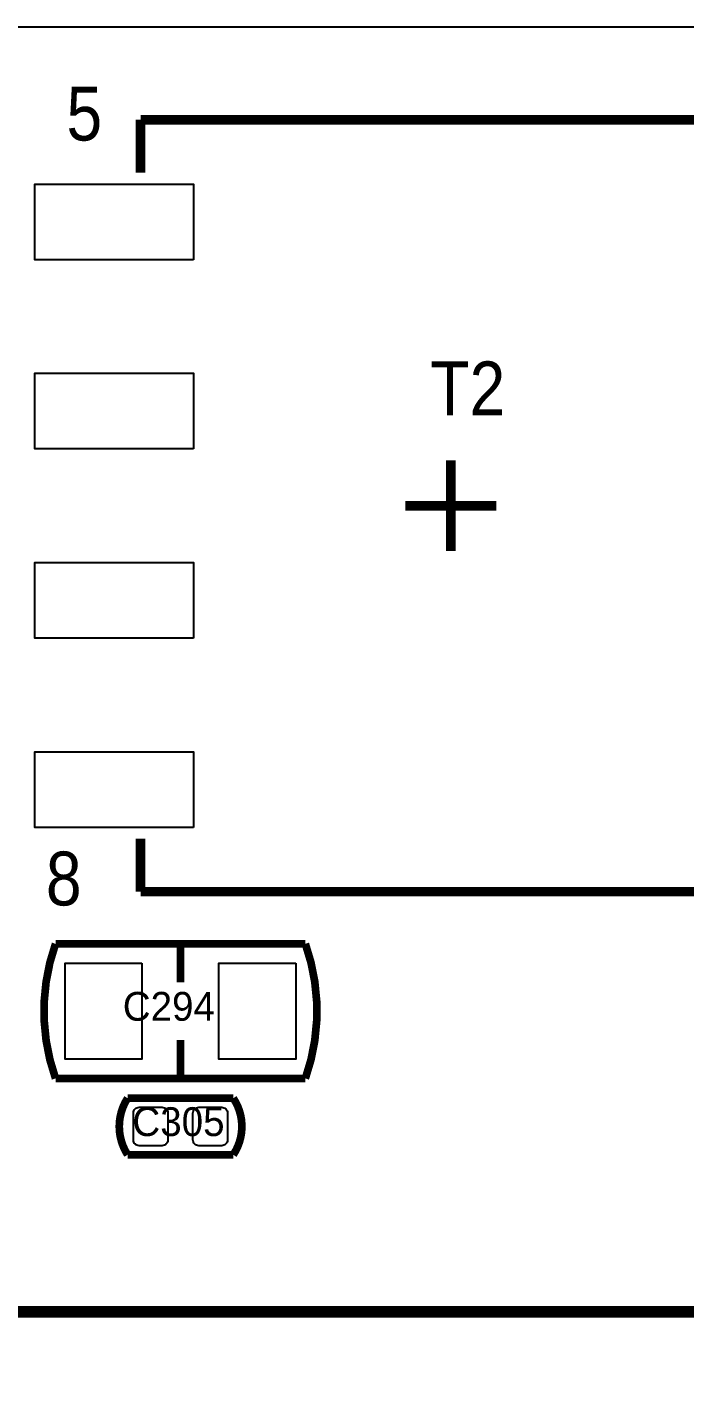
# Model space of a CAD drawing. Extents: x -91 to 88, y -70 to 91.
# Drawn here: x 16.52 to 25.21, y 34.55 to 52.5 of the extents above; entities that cross this region are included whole.
import ezdxf

# ---------------------------------------------------------------- set-up
doc = ezdxf.new("R2010")
doc.units = 0
for name, color, linetype in [('BG_OUTLINE', 254, 'CONTINUOUS'), ('PG_SILKSCREEN_TOP', 254, 'CONTINUOUS'), ('PIN_TOP', 94, 'CONTINUOUS'), ('RD_ASSEMBLY_TOP', 211, 'CONTINUOUS')]:
    doc.layers.add(name, color=color, linetype=linetype)

msp = doc.modelspace()

# ---------------------------------------------------------------- linework, layer by layer
at = {"layer": 'BG_OUTLINE'}
msp.add_lwpolyline([(78.49997, -3.50012, 0.414214), (81.499964, -0.500126), (81.499964, 49.500028, 0.414214), (78.49997, 52.500022), (-0.500126, 52.500022, 0.414214), (-3.50012, 49.500028), (-3.50012, -0.500126, 0.414214), (-0.500126, -3.50012)], format="xyb", close=True, dxfattribs=at)
at = {"layer": 'PG_SILKSCREEN_TOP'}
for points, const_width in [([(26.215848, 51.275996), (18.015712, 51.275996)], 0.127), ([(18.015712, 51.275996), (18.015712, 50.575972)], 0.127), ([(22.11578, 46.775878), (22.11578, 45.575982)], 0.127), ([(21.515832, 46.17593), (22.715728, 46.17593)], 0.127), ([(18.015712, 41.775888), (18.015712, 41.075864)], 0.127), ([(18.015712, 41.075864), (26.215848, 41.075864)], 0.127), ([(18.542, 40.386), (18.542, 39.878)], 0.1016), ([(18.542, 38.608), (18.542, 39.116)], 0.1016), ([(17.8435, 38.34638), (19.2405, 38.34638)], 0.1016), ([(19.2405, 37.59962), (17.8435, 37.59962)], 0.1016), ([(-3.87731, 35.522154), (47.55261, 35.522154)], 0.1524)]:
    msp.add_lwpolyline(points, dxfattribs=dict(at, const_width=const_width))
at = {"layer": 'PG_SILKSCREEN_TOP', "const_width": 0.1016}
for points in [[(20.193, 38.608), (16.891, 38.608, -0.171565), (16.891, 40.386), (20.193, 40.386, -0.171906), (20.193, 38.608)], [(17.8435, 38.34638, 0.294144), (17.8435, 37.59962)], [(19.2405, 38.34638, -0.303708), (19.2405, 37.59962)]]:
    msp.add_lwpolyline(points, format="xyb", dxfattribs=at)
at = {"layer": 'PIN_TOP'}
for points in [[(18.715736, 49.425987), (16.615664, 49.425987), (16.615664, 50.425985), (18.715736, 50.425985)], [(18.715736, 46.925865), (16.615664, 46.925865), (16.615664, 47.925863), (18.715736, 47.925863)], [(18.715736, 44.425997), (16.615664, 44.425997), (16.615664, 45.425995), (18.715736, 45.425995)], [(18.715736, 41.925875), (16.615664, 41.925875), (16.615664, 42.925873), (18.715736, 42.925873)], [(18.034, 40.132), (18.034, 38.862), (17.018, 38.862), (17.018, 40.132)], [(20.066, 40.132), (20.066, 38.862), (19.05, 38.862), (19.05, 40.132)]]:
    msp.add_lwpolyline(points, close=True, dxfattribs=at)
for points in [[(18.3769, 37.7952, -0.414214), (18.3007, 37.719), (17.9959, 37.719, -0.414214), (17.9197, 37.7952), (17.9197, 38.1508, -0.414214), (17.9959, 38.227), (18.3007, 38.227, -0.414214), (18.3769, 38.1508)], [(19.1643, 37.7952, -0.414214), (19.0881, 37.719), (18.7833, 37.719, -0.414214), (18.7071, 37.7952), (18.7071, 38.1508, -0.414214), (18.7833, 38.227), (19.0881, 38.227, -0.414214), (19.1643, 38.1508)]]:
    msp.add_lwpolyline(points, format="xyb", close=True, dxfattribs=at)

# ---------------------------------------------------------------- texts
at = {"layer": 'PG_SILKSCREEN_TOP', "width": 0.892857}
for s, p in [('5', (17.03578, 51.00193)), ('8', (16.764, 40.894))]:
    msp.add_text(s, height=0.7112, dxfattribs=at).set_placement(p)
at = {"layer": 'RD_ASSEMBLY_TOP', "width": 0.892857}
msp.add_text('T2', height=0.7112, dxfattribs=at).set_placement((21.844, 47.371))
at = {"layer": 'RD_ASSEMBLY_TOP'}
for s, p in [('C294', (17.78, 39.37)), ('C305', (17.907, 37.846))]:
    msp.add_text(s, height=0.381, dxfattribs=at).set_placement(p)

doc.saveas('drawing.dxf')
